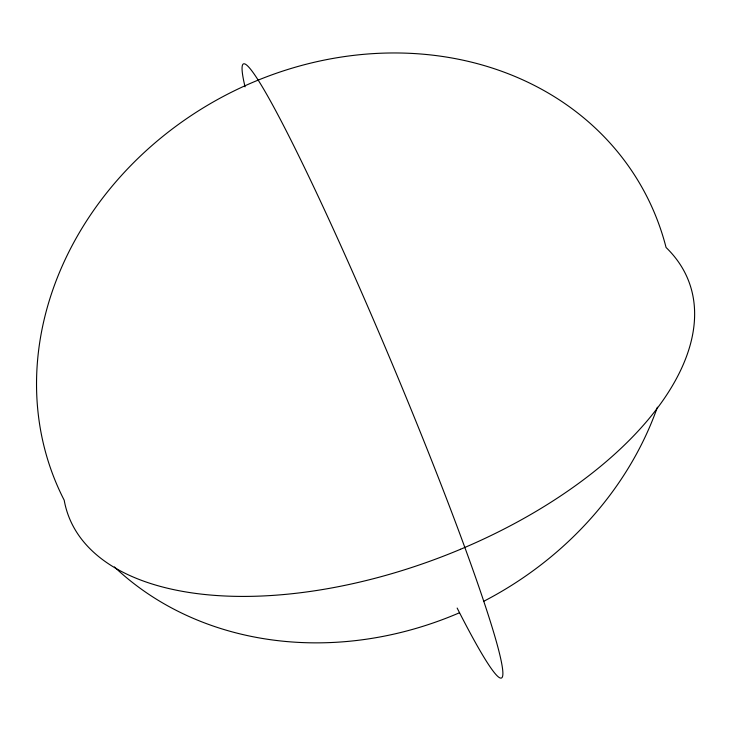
<?xml version="1.0" encoding="UTF-8"?>
<svg xmlns="http://www.w3.org/2000/svg" width="731" height="731" viewBox="0 0 731 731"><rect width="100%" height="100%" fill="white"/><g stroke="black" fill="none" stroke-linecap="round" stroke-linejoin="round"><path stroke-width="1.1" d="M245.059 86.843A333.162 20.934 67.2 0 1 323.952 208.71A333.162 20.934 67.2 0 1 484.013 602.033A333.162 20.934 67.2 0 1 457.149 608.055M657.388 407.204A328.548 284.021 -28.8 0 1 483.986 601.156M459.543 612.733A328.548 284.021 -28.8 0 1 114.411 566.918M460.548 549.264A331.563 170.14 -20.7 0 0 666.069 247.48A328.548 284.021 -28.8 0 0 254.297 81.717A328.548 284.021 -28.8 0 0 64.2 500.205A331.563 170.14 -20.7 0 0 460.548 549.264"/></g></svg>
